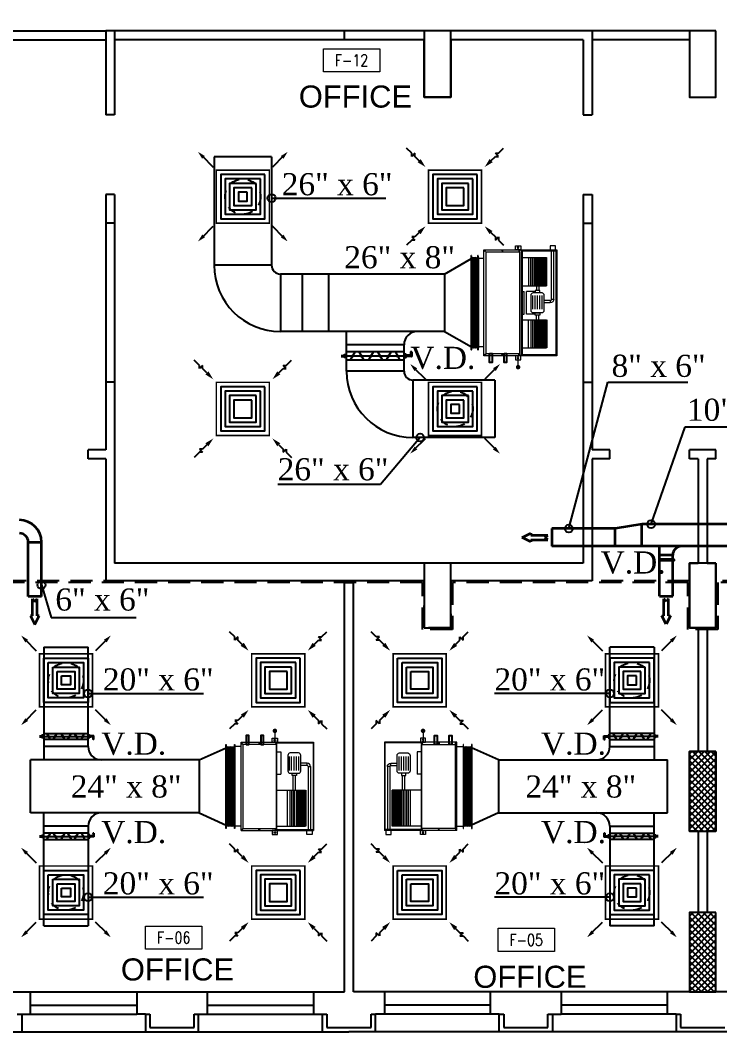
# Model space of a CAD drawing. Extents: x -432 to -365, y -145 to 173.
# Drawn here: x -406.53 to -398.62, y -97.35 to -85.91 of the extents above; entities that cross this region are included whole.
import ezdxf
from ezdxf.enums import TextEntityAlignment as Align

# ---------------------------------------------------------------- set-up
doc = ezdxf.new("R2010")
doc.units = 0
doc.header["$MEASUREMENT"] = 0
for name, pattern in [('DASHDOT', [1, 0.5, -0.25, 0, -0.25]), ('HIDDEN', [0.375, 0.25, -0.125]), ('HIDDEN-Z', [3, 2, -1])]:
    doc.linetypes.add(name, pattern=pattern)
for name, color, linetype in [('01_AC-EQUIP', 206, 'Continuous'), ('03_AC-S.DUCT', 5, 'Continuous'), ('12-AC-FL.CONN.', 2, 'Continuous'), ('A.C.VOLUM DAMPER', 2, 'Continuous'), ('COL', 2, 'Continuous'), ('COLHATCH', 5, 'Continuous'), ('column', 6, 'Continuous'), ('elev', 2, 'Continuous'), ('ELEV1', 7, 'Continuous'), ('FASEL', 253, 'Continuous'), ('M-CH-WP-R', 40, 'HIDDEN-Z'), ('M-CH-WP-S', 142, 'Continuous'), ('M-DIFUSER', 195, 'Continuous'), ('M-DUCT-RA', 30, 'Continuous'), ('M-DUCT-SA', 5, 'Continuous'), ('M-EQBMNT', 21, 'Continuous'), ('METAL-EDGE', 253, 'Continuous'), ('WALL', 4, 'Continuous'), ('WIN', 5, 'Continuous'), ('ZONE TEXT', 73, 'Continuous')]:
    doc.layers.add(name, color=color, linetype=linetype)
for name, color, linetype, lineweight in [('04-AC_F.A.DUCT', 4, 'Continuous', 35), ('A-SYMB-RMNU', 4, 'Continuous', 9), ('AC-TEXT', 15, 'Continuous', 30)]:
    doc.layers.add(name, color=color, linetype=linetype, lineweight=lineweight)
doc.styles.add('AC', font='romans.shx', dxfattribs={"height": 0.2})
doc.styles.add('ARABY', font='sosa.shx')
doc.styles.add('ROMANS-TITLE', font='ROMANS.shx', dxfattribs={"width": 0.8})
doc.dimstyles.new('IHAB', dxfattribs={"dimscale": 0, "dimtxt": 0.15, "dimasz": 0.09, "dimexe": 0.18, "dimexo": 0.0625, "dimgap": 0, "dimtad": 0, "dimtih": 1, "dimtoh": 1, "dimzin": 0, "dimdsep": 46, "dimtxsty": 'ARABY', "dimcen": 0.03, "dimse1": 1, "dimse2": 1, "dimclrd": 36, "dimclrt": 42, "dimadec": 0, "dimazin": 0, "dimtfac": 1, "dimtmove": 1, "dimatfit": 3, "dimldrblk": 'ORIGIN', "dimfxl": 1, "dimtolj": 1, "dimtzin": 0, "dimarcsym": 0})

# ---------------------------------------------------------------- blocks, each defined once
blk = doc.blocks.new('*U251')
at = {"layer": 'M-DIFUSER', "ltscale": 5, "const_width": 18}
blk.add_lwpolyline([(-300, 300), (300, 300), (300, -300), (-300, -300)], close=True, dxfattribs=at)
at = {"layer": 'M-DIFUSER', "color": 21}
for points in [[(250, 250), (-250, 250), (-250, -250), (250, -250)], [(200, 200), (-200, 200), (-200, -200), (200, -200)], [(150, 150), (-150, 150), (-150, -150), (150, -150)], [(100, 100), (-100, 100), (-100, -100), (100, -100)], [(50, 50), (-50, 50), (-50, -50), (50, -50)]]:
    blk.add_lwpolyline(points, close=True, dxfattribs=at)
at = {"layer": 'M-DUCT-SA', "color": 5, "extrusion": (-5.07059e-20, -1.19855e-17, -1)}
blk.add_line((-461, 461), (-335, 335), dxfattribs=at)
at = {"layer": 'M-DUCT-SA', "color": 5, "extrusion": (-1.19855e-17, 5.07059e-20, -1)}
blk.add_line((461, 461), (335, 335), dxfattribs=at)
at = {"layer": 'M-DUCT-SA', "color": 5, "extrusion": (1.19855e-17, -5.07059e-20, -1)}
blk.add_line((-461, -461), (-335, -335), dxfattribs=at)
at = {"layer": 'M-DUCT-SA', "color": 5, "extrusion": (5.07059e-20, 1.19855e-17, -1)}
blk.add_line((461, -461), (335, -335), dxfattribs=at)
at = {"layer": 'M-DUCT-SA', "color": 5, "extrusion": (-5.07059e-20, -1.19855e-17, -1)}
blk.add_solid([(460, 428), (429, 459), (507, 507)], dxfattribs=at)
at = {"layer": 'M-DUCT-SA', "color": 5, "extrusion": (5.07059e-20, -1.19855e-17, -1)}
blk.add_solid([(-460, 428), (-429, 459), (-507, 507)], dxfattribs=at)
at = {"layer": 'M-DUCT-SA', "color": 5, "extrusion": (1.19855e-17, -5.07059e-20, -1)}
blk.add_solid([(428, -460), (459, -429), (507, -507)], dxfattribs=at)
at = {"layer": 'M-DUCT-SA', "color": 5, "extrusion": (-1.19855e-17, -5.07059e-20, -1)}
blk.add_solid([(-428, -460), (-459, -429), (-507, -507)], dxfattribs=at)
blk = doc.blocks.new('*U254')
at = {"layer": 'M-DIFUSER', "ltscale": 5, "const_width": 18}
blk.add_lwpolyline([(-300, 300), (300, 300), (300, -300), (-300, -300)], close=True, dxfattribs=at)
at = {"layer": 'M-DIFUSER', "color": 21}
for points in [[(250, 250), (-250, 250), (-250, -250), (250, -250)], [(200, 200), (-200, 200), (-200, -200), (200, -200)], [(150, 150), (-150, 150), (-150, -150), (150, -150)], [(100, 100), (-100, 100), (-100, -100), (100, -100)]]:
    blk.add_lwpolyline(points, close=True, dxfattribs=at)
at = {"layer": 'M-DUCT-RA', "color": 30}
for p, q in [((-491, 491), (-549, 549)), ((-491, 455), (-491, 491)), ((-455, 491), (-491, 455)), ((-455, 455), (-455, 491)), ((455, 491), (491, 491)), ((491, 455), (455, 491)), ((491, 491), (549, 549)), ((-406, 406), (-455, 455)), ((406, 406), (455, 455)), ((455, 455), (491, 455)), ((-491, -455), (-455, -491)), ((-455, -455), (-491, -455)), ((-406, -406), (-455, -455)), ((406, -406), (455, -455)), ((455, -491), (491, -455)), ((455, -455), (455, -491)), ((491, -455), (491, -491)), ((-491, -491), (-549, -549)), ((-455, -491), (-491, -491)), ((491, -491), (549, -549))]:
    blk.add_line(p, q, dxfattribs=at)
for points in [[(-389, 424), (-424, 389), (-335, 335)], [(424, 389), (389, 424), (335, 335)], [(-424, -389), (-389, -424), (-335, -335)], [(389, -424), (424, -389), (335, -335)]]:
    blk.add_solid(points, dxfattribs=at)
blk = doc.blocks.new('A$C180A56EA')
at = {"layer": 'A.C.VOLUM DAMPER'}
h = blk.add_hatch(dxfattribs=at)
h.set_pattern_fill('ANSI31', color=256, scale=0.001, style=0)
h.set_pattern_definition([(45, (129.5106855, -230.48025158), (-8.838834765e-05, 8.838834765e-05), [])])
h.paths.add_polyline_path([(0.0459, 0.0039), (0.0459, 0.0065), (0.0401, 0.0065), (0.0401, -0.0027), (0.0459, -0.0027), (0.0459, 0), (0.0603, 0), (0.0603, 0.0128), (0.057, 0.0128), (0.057, 0.0039)])
for p, q in [((-0.1242, 0.0032), (-0.1161, 0.0032)), ((-0.1161, 0.0004), (-0.119, 0.0032)), ((-0.1185, 0), (-0.1161, 0.0024)), ((-0.1161, 0.0015), (-0.1179, 0.0032)), ((-0.1174, 0), (-0.1161, 0.0013)), ((-0.1161, 0.0026), (-0.1168, 0.0032)), ((-0.1163, 0), (-0.1161, 0.0001)), ((-0.1161, 0.0001), (-0.1104, 0.0058)), ((-0.1161, 0.0013), (-0.1116, 0.0058)), ((-0.1161, 0.0024), (-0.1127, 0.0058)), ((-0.1161, -0.0026), (-0.1161, 0.0058)), ((-0.1161, 0.0035), (-0.1138, 0.0058)), ((-0.1161, 0.0058), (-0.1099, 0.0058)), ((-0.1161, 0.0057), (-0.116, 0.0058)), ((-0.1161, 0.0046), (-0.1149, 0.0058)), ((-0.1161, -0.001), (-0.1099, 0.0053)), ((-0.1099, -0.0014), (-0.1161, 0.0048)), ((-0.1161, -0.0021), (-0.1099, 0.0042)), ((-0.1099, -0.0026), (-0.1161, 0.0037)), ((-0.1109, -0.0026), (-0.1161, 0.0026)), ((-0.112, -0.0026), (-0.1161, 0.0015)), ((-0.1131, -0.0026), (-0.1161, 0.0004)), ((-0.1099, -0.0003), (-0.116, 0.0058)), ((-0.1156, -0.0026), (-0.1099, 0.0031)), ((-0.1099, 0.0008), (-0.1149, 0.0058)), ((-0.1145, -0.0026), (-0.1099, 0.002)), ((-0.1099, 0.0019), (-0.1138, 0.0058)), ((-0.1134, -0.0026), (-0.1099, 0.0009)), ((-0.1128, 0.0019), (0.0401, 0.0019)), ((-0.1099, 0.003), (-0.1127, 0.0058)), ((-0.1099, 0.0041), (-0.1116, 0.0058)), ((-0.1099, 0.0052), (-0.1105, 0.0058)), ((0.0401, 0.0121), (-0.1099, 0.0121)), ((-0.0882, 0.0113), (-0.0994, -0.0075)), ((-0.0768, 0.0113), (-0.0656, -0.0075)), ((-0.0402, 0.0113), (-0.0514, -0.0075)), ((-0.0284, 0.0113), (-0.0173, -0.0075)), ((0.0056, 0.0113), (-0.0056, -0.0075)), ((0.0174, 0.0113), (0.0286, -0.0075)), ((0.0459, 0.0065), (0.0401, 0.0065)), ((0.0401, 0.0065), (0.0401, -0.0027)), ((0.0459, 0.0039), (0.0459, 0.0065)), ((0.057, 0.0039), (0.0459, 0.0039)), ((0.0603, 0.0128), (0.057, 0.0128)), ((0.057, 0.0128), (0.057, 0.0039)), ((0.0603, 0.0128), (0.0603, 0)), ((-0.1242, 0), (-0.1161, 0)), ((-0.1142, -0.0026), (-0.1161, -0.0007)), ((-0.1153, -0.0026), (-0.1161, -0.0018)), ((-0.1099, -0.0026), (-0.1161, -0.0026)), ((-0.1123, -0.0026), (-0.1099, -0.0003)), ((-0.1111, -0.0026), (-0.1099, -0.0014)), ((-0.11, -0.0026), (-0.1099, -0.0025)), ((-0.1099, -0.0083), (0.0401, -0.0083)), ((0.0401, -0.0027), (0.0459, -0.0027)), ((0.0603, 0), (0.0459, 0)), ((0.0459, -0.0027), (0.0459, 0))]:
    blk.add_line(p, q, dxfattribs=at)
at = {"layer": 'A.C.VOLUM DAMPER', "extrusion": (0, 0, -1)}
for centre, major_axis, start_param, end_param in [((-0.0938, 0.0019), (0.00135, 0.00135), 3.926991, 7.068583), ((-0.0938, 0.0019), (-0.00135, 0.00135), 2.356195, 5.497787), ((-0.0712, 0.0019), (0.00135, 0.00135), 3.926991, 7.068583), ((-0.0712, 0.0019), (-0.00135, 0.00135), 2.356195, 5.497787), ((-0.0458, 0.0019), (0.00135, 0.00135), 3.926991, 7.068583), ((-0.0458, 0.0019), (-0.00135, 0.00135), 2.356195, 5.497787), ((-0.0228, 0.0019), (0.00135, 0.00135), 3.926991, 7.068583), ((-0.0228, 0.0019), (-0.00135, 0.00135), 2.356194, 5.497787), ((0, 0.0019), (0.00135, 0.00135), 3.926991, 7.068583), ((0, 0.0019), (0.00135, 0.00135), 0.785398, 3.926991), ((0.023, 0.0019), (0.00135, 0.00135), 3.926991, 7.068583), ((0.023, 0.0019), (-0.00135, 0.00135), 2.356195, 5.497787)]:
    blk.add_ellipse(centre, major_axis=major_axis, ratio=1, start_param=start_param, end_param=end_param, dxfattribs=at)
blk = doc.blocks.new('A$C224F6469')
at = {"layer": '01_AC-EQUIP', "color": 1, "lineweight": 20}
for p, q in [((0, 0), (1, 0)), ((0, -0.82), (0, 0)), ((1, -0.82), (1, 0)), ((0.007, -0.004), (0.988, -0.004)), ((0.007, -0.42), (0.007, -0.004)), ((0.236, -0.074), (0.236, -0.145)), ((0.263, -0.074), (0.236, -0.074)), ((0.263, -0.074), (0.263, -0.145)), ((0.276, -0.035), (1, -0.035)), ((0.276, -0.061), (0.276, -0.035)), ((0.276, -0.061), (1, -0.061)), ((0.541, -0.42), (0.541, -0.09)), ((0.541, -0.09), (0.949, -0.09)), ((0.541, -0.092), (0.949, -0.092)), ((0.541, -0.094), (0.949, -0.094)), ((0.541, -0.096), (0.949, -0.096)), ((0.541, -0.099), (0.949, -0.099)), ((0.541, -0.103), (0.949, -0.103)), ((0.541, -0.106), (0.949, -0.106)), ((0.541, -0.11), (0.949, -0.11)), ((0.949, -0.42), (0.949, -0.09)), ((0.988, -0.42), (0.988, -0.004)), ((0.32, -0.168), (0.163, -0.168)), ((0.32, -0.194), (0.163, -0.194)), ((0.32, -0.221), (0.163, -0.221)), ((0.541, -0.204), (0.376, -0.204)), ((0.541, -0.115), (0.949, -0.115)), ((0.541, -0.122), (0.949, -0.122)), ((0.541, -0.129), (0.949, -0.129)), ((0.541, -0.138), (0.949, -0.138)), ((0.541, -0.148), (0.949, -0.148)), ((0.541, -0.158), (0.949, -0.158)), ((0.541, -0.168), (0.949, -0.168)), ((0.541, -0.175), (0.949, -0.175)), ((0.541, -0.184), (0.949, -0.184)), ((0.541, -0.194), (0.949, -0.194)), ((0.541, -0.214), (0.949, -0.214)), ((0.32, -0.248), (0.163, -0.248)), ((0.32, -0.274), (0.163, -0.274)), ((0.541, -0.231), (0.376, -0.231)), ((0.541, -0.23), (0.949, -0.23)), ((0.541, -0.25), (0.949, -0.25)), ((0.541, -0.27), (0.949, -0.27)), ((0.949, -0.295), (0.541, -0.295)), ((0, -0.42), (1, -0.42)), ((0.022, -0.425), (0.001, -0.425)), ((0.011, -0.418), (0.011, -0.432)), ((0.109, -0.37), (0.363, -0.37)), ((0.109, -0.42), (0.109, -0.37)), ((0.363, -0.42), (0.363, -0.37)), ((0.978, -0.425), (0.999, -0.425)), ((0.989, -0.418), (0.989, -0.432)), ((0.022, -0.615), (0.001, -0.615)), ((0.011, -0.608), (0.011, -0.622)), ((0.978, -0.615), (0.999, -0.615)), ((0.989, -0.608), (0.989, -0.622)), ((1, -0.82), (0, -0.82)), ((0.022, -0.81), (0.001, -0.81)), ((0.011, -0.803), (0.011, -0.817)), ((0.05, -0.82), (0.05, -0.89)), ((0.95, -0.82), (0.95, -0.89)), ((0.978, -0.81), (0.999, -0.81)), ((0.989, -0.803), (0.989, -0.817))]:
    blk.add_line(p, q, dxfattribs=at)
at = {"layer": '01_AC-EQUIP', "color": 1, "linetype": 'DASHDOT', "lineweight": 20}
blk.add_line((0.541, -0.168), (0.949, -0.168), dxfattribs=at)
at = {"layer": '01_AC-EQUIP', "color": 4, "lineweight": 20}
blk.add_line((-0.128, -0.438), (-0.023, -0.438), dxfattribs=at)
at = {"layer": '01_AC-EQUIP', "color": 2, "lineweight": 20}
for p, q in [((0.047, -0.9), (0.063, -0.895)), ((0.047, -0.9), (0.063, -0.905)), ((0.047, -0.91), (0.063, -0.905)), ((0.047, -0.91), (0.063, -0.915)), ((0.063, -0.905), (0.937, -0.905)), ((0.953, -0.9), (0.937, -0.895)), ((0.953, -0.9), (0.937, -0.905)), ((0.953, -0.91), (0.937, -0.905)), ((0.953, -0.91), (0.937, -0.915)), ((0.047, -0.92), (0.063, -0.915)), ((0.047, -0.92), (0.063, -0.925)), ((0.047, -0.931), (0.063, -0.925)), ((0.047, -0.931), (0.063, -0.936)), ((0.047, -0.941), (0.063, -0.936)), ((0.047, -0.941), (0.063, -0.946)), ((0.047, -0.951), (0.063, -0.946)), ((0.047, -0.951), (0.063, -0.956)), ((0.047, -0.961), (0.063, -0.956)), ((0.047, -0.961), (0.063, -0.966)), ((0.047, -0.971), (0.063, -0.966)), ((0.047, -0.971), (0.063, -0.976)), ((0.047, -0.981), (0.063, -0.976)), ((0.047, -0.981), (0.063, -0.987)), ((0.063, -0.915), (0.937, -0.915)), ((0.063, -0.925), (0.937, -0.925)), ((0.063, -0.936), (0.937, -0.936)), ((0.063, -0.946), (0.937, -0.946)), ((0.063, -0.956), (0.937, -0.956)), ((0.063, -0.966), (0.937, -0.966)), ((0.063, -0.976), (0.937, -0.976)), ((0.953, -0.92), (0.937, -0.915)), ((0.953, -0.92), (0.937, -0.925)), ((0.953, -0.931), (0.937, -0.925)), ((0.953, -0.931), (0.937, -0.936)), ((0.953, -0.941), (0.937, -0.936)), ((0.953, -0.941), (0.937, -0.946)), ((0.953, -0.951), (0.937, -0.946)), ((0.953, -0.951), (0.937, -0.956)), ((0.953, -0.961), (0.937, -0.956)), ((0.953, -0.961), (0.937, -0.966)), ((0.953, -0.971), (0.937, -0.966)), ((0.953, -0.971), (0.937, -0.976)), ((0.953, -0.981), (0.937, -0.976)), ((0.953, -0.981), (0.937, -0.987))]:
    blk.add_line(p, q, dxfattribs=at)
at = {"layer": '01_AC-EQUIP', "color": 1, "lineweight": 20}
for points in [[(1.044, -0.076), (1, -0.076), (1, -0.016), (1.044, -0.016)], [(0.351, -0.193), (0.376, -0.193), (0.376, -0.243), (0.351, -0.243)], [(-0.044, -0.407), (0, -0.407), (0, -0.467), (-0.044, -0.467)], [(0.025, -0.8), (0.975, -0.8), (0.975, -0.42), (0.025, -0.42)], [(1.044, -0.407), (1, -0.407), (1, -0.467), (1.044, -0.467)]]:
    blk.add_lwpolyline(points, close=True, dxfattribs=at)
blk.add_lwpolyline([(0.324, -0.145), (0.149, -0.145, 0.414214), (0.122, -0.171), (0.122, -0.264, 0.414214), (0.149, -0.291), (0.324, -0.291, 0.414214), (0.351, -0.264), (0.351, -0.171, 0.414214)], format="xyb", close=True, dxfattribs=at)
at = {"layer": '01_AC-EQUIP', "color": 4, "lineweight": 20, "const_width": 0.0252}
blk.add_lwpolyline([(-0.126, -0.45, 1), (-0.131, -0.425, 1)], format="xyb", close=True, dxfattribs=at)
at = {"layer": '01_AC-EQUIP', "color": 2, "lineweight": 20}
for points in [[(0.975, -0.89), (0.975, -0.895), (0.025, -0.895), (0.025, -0.89)], [(0.975, -0.987), (0.975, -0.992), (0.025, -0.992), (0.025, -0.987)]]:
    blk.add_lwpolyline(points, close=True, dxfattribs=at)
at = {"layer": '01_AC-EQUIP', "color": 1, "lineweight": 20}
for centre in [(-0.023, -0.438), (1.023, -0.438)]:
    blk.add_circle(centre, 0.00932, dxfattribs=at)
for radius in [0.0399, 0.0133]:
    blk.add_arc((0.276, -0.074), radius, 90.0006, 180.0006, dxfattribs=at)
at = {"layer": '01_AC-EQUIP', "color": 1, "lineweight": 20, "extrusion": (0, 0, -1)}
for centre, major_axis, start_param, end_param in [((0.011, -0.425), (-0.00827, 0), -1.570796, 4.712389), ((0.011, -0.425), (-0.0047, 0), 3.141593, 9.424778), ((0.011, -0.615), (-0.00827, 0), -1.570796, 4.712389), ((0.011, -0.615), (-0.0047, 0), 3.141593, 9.424778), ((0.011, -0.81), (-0.00827, 0), -1.570796, 4.712389), ((0.011, -0.81), (-0.0047, 0), 3.141593, 9.424778)]:
    blk.add_ellipse(centre, major_axis=major_axis, ratio=0.646018, start_param=start_param, end_param=end_param, dxfattribs=at)
at = {"layer": '01_AC-EQUIP', "color": 1, "lineweight": 20}
for centre, major_axis, start_param, end_param in [((0.989, -0.425), (0.00827, 0), -1.570796, 4.712389), ((0.989, -0.425), (0.0047, 0), 3.141593, 9.424778), ((0.989, -0.615), (0.00827, 0), -1.570796, 4.712389), ((0.989, -0.615), (0.0047, 0), 3.141593, 9.424778), ((0.989, -0.81), (0.00827, 0), -1.570796, 4.712389), ((0.989, -0.81), (0.0047, 0), 3.141593, 9.424778)]:
    blk.add_ellipse(centre, major_axis=major_axis, ratio=0.646018, start_param=start_param, end_param=end_param, dxfattribs=at)
at = {"layer": 'M-CH-WP-R', "color": 6, "linetype": 'ByBlock', "ltscale": 1.5}
blk.add_lwpolyline([(0.025, -0.762), (0.025, -0.732), (-0.075, -0.732), (-0.075, -0.762)], close=True, dxfattribs=at)
at = {"layer": 'M-CH-WP-S', "color": 5, "linetype": 'ByBlock', "ltscale": 1.5}
blk.add_lwpolyline([(0.025, -0.597), (0.025, -0.567), (-0.075, -0.567), (-0.075, -0.597)], close=True, dxfattribs=at)
at = {"layer": 'M-EQBMNT', "color": 21, "linetype": 'ByBlock', "ltscale": 1.5}
blk.add_line((0.541, -0.09), (0.949, -0.09), dxfattribs=at)
blk = doc.blocks.new('A$C4397250F')
at = {"layer": '04-AC_F.A.DUCT'}
for p, q in [((0, 0), (-0.0241, -0.0482)), ((-0.0241, -0.0482), (-0.0132, -0.0482)), ((-0.0132, -0.0482), (-0.0132, -0.1443)), ((0.0241, -0.0482), (0, 0)), ((0.0132, -0.0482), (0.0241, -0.0482)), ((0.0132, -0.0482), (0.0132, -0.1443)), ((0, -0.1288), (-0.0132, -0.1443)), ((0.0132, -0.1443), (0, -0.1288))]:
    blk.add_line(p, q, dxfattribs=at)
blk = doc.blocks.new('A$C069E27EC')
at = {"layer": '01_AC-EQUIP', "color": 2, "linetype": 'Continuous'}
for p, q in [((0, 0), (0, -130)), ((1, 0.3), (0.5, -1.3)), ((1, 0.3), (1.5, -1.3)), ((2, 0.3), (1.5, -1.3)), ((2, 0.3), (2.5, -1.3)), ((3, 0.3), (2.5, -1.3)), ((3, 0.3), (3.6, -1.3)), ((4.1, 0.3), (3.6, -1.3)), ((4.1, 0.3), (4.6, -1.3)), ((5.1, 0.3), (4.6, -1.3)), ((5.1, 0.3), (5.6, -1.3)), ((6.1, 0.3), (5.6, -1.3)), ((6.1, 0.3), (6.6, -1.3)), ((7.1, 0.3), (6.6, -1.3)), ((7.1, 0.3), (7.6, -1.3)), ((8.1, 0.3), (7.6, -1.3)), ((8.1, 0.3), (8.6, -1.3)), ((9.2, 0.3), (8.6, -1.3)), ((9.2, 0.3), (9.7, -1.3)), ((1.5, -128.7), (1.5, -1.3)), ((2.5, -128.7), (2.5, -1.3)), ((3.6, -128.7), (3.6, -1.3)), ((4.6, -128.7), (4.6, -1.3)), ((5.6, -128.7), (5.6, -1.3)), ((6.6, -128.7), (6.6, -1.3)), ((7.6, -128.7), (7.6, -1.3)), ((8.6, -128.7), (8.6, -1.3)), ((1, -130.3), (0.5, -128.7)), ((1, -130.3), (1.5, -128.7)), ((2, -130.3), (1.5, -128.7)), ((2, -130.3), (2.5, -128.7)), ((3, -130.3), (2.5, -128.7)), ((3, -130.3), (3.6, -128.7)), ((4.1, -130.3), (3.6, -128.7)), ((4.1, -130.3), (4.6, -128.7)), ((5.1, -130.3), (4.6, -128.7)), ((5.1, -130.3), (5.6, -128.7)), ((6.1, -130.3), (5.6, -128.7)), ((6.1, -130.3), (6.6, -128.7)), ((7.1, -130.3), (6.6, -128.7)), ((7.1, -130.3), (7.6, -128.7)), ((8.1, -130.3), (7.6, -128.7)), ((8.1, -130.3), (8.6, -128.7)), ((9.2, -130.3), (8.6, -128.7)), ((9.2, -130.3), (9.7, -128.7))]:
    blk.add_line(p, q, dxfattribs=at)
for points in [[(0, 2.5), (0.5, 2.5), (0.5, -132.5), (0, -132.5)], [(9.7, 2.5), (10.2, 2.5), (10.2, -132.5), (9.7, -132.5)]]:
    blk.add_lwpolyline(points, close=True, dxfattribs=at)
blk = doc.blocks.new('A$C7CD32F90')
at = {"layer": '01_AC-EQUIP', "color": 1, "lineweight": 20}
for p, q in [((0.599, -0.074), (0.599, -0.145)), ((0.626, -0.074), (0.599, -0.074)), ((0.626, -0.074), (0.626, -0.145)), ((0.639, -0.035), (1.2, -0.035)), ((0.639, -0.061), (0.639, -0.035)), ((0.639, -0.061), (1.2, -0.061)), ((0.089, -0.4), (0.089, -0.116)), ((0.408, -0.116), (0.089, -0.116)), ((0.408, -0.117), (0.089, -0.117)), ((0.408, -0.119), (0.089, -0.119)), ((0.408, -0.122), (0.089, -0.122)), ((0.408, -0.125), (0.089, -0.125)), ((0.408, -0.128), (0.089, -0.128)), ((0.408, -0.132), (0.089, -0.132)), ((0.408, -0.136), (0.089, -0.136)), ((0.408, -0.141), (0.089, -0.141)), ((0.408, -0.148), (0.089, -0.148)), ((0.408, -0.155), (0.089, -0.155)), ((0.408, -0.164), (0.089, -0.164)), ((0.408, -0.173), (0.089, -0.173)), ((0.408, -0.183), (0.089, -0.183)), ((0.408, -0.193), (0.089, -0.193)), ((0.408, -0.201), (0.089, -0.201)), ((0.408, -0.209), (0.089, -0.209)), ((0.408, -0.219), (0.089, -0.219)), ((0.408, -0.4), (0.408, -0.116)), ((0.408, -0.204), (0.46, -0.204)), ((0.683, -0.168), (0.526, -0.168)), ((0.683, -0.194), (0.526, -0.194)), ((0.683, -0.221), (0.526, -0.221)), ((0.791, -0.204), (0.739, -0.204)), ((0.791, -0.4), (0.791, -0.116)), ((0.791, -0.116), (1.11, -0.116)), ((0.791, -0.117), (1.11, -0.117)), ((0.791, -0.119), (1.11, -0.119)), ((0.791, -0.122), (1.11, -0.122)), ((0.791, -0.125), (1.11, -0.125)), ((0.791, -0.128), (1.11, -0.128)), ((0.791, -0.132), (1.11, -0.132)), ((0.791, -0.136), (1.11, -0.136)), ((0.791, -0.141), (1.11, -0.141)), ((0.791, -0.148), (1.11, -0.148)), ((0.791, -0.155), (1.11, -0.155)), ((0.791, -0.164), (1.11, -0.164)), ((0.791, -0.173), (1.11, -0.173)), ((0.791, -0.183), (1.11, -0.183)), ((0.791, -0.193), (1.11, -0.193)), ((0.791, -0.201), (1.11, -0.201)), ((0.791, -0.209), (1.11, -0.209)), ((0.791, -0.219), (1.11, -0.219)), ((1.11, -0.4), (1.11, -0.116)), ((0.408, -0.229), (0.089, -0.229)), ((0.408, -0.239), (0.089, -0.239)), ((0.408, -0.255), (0.089, -0.255)), ((0.408, -0.275), (0.089, -0.275)), ((0.408, -0.295), (0.089, -0.295)), ((0.089, -0.321), (0.408, -0.321)), ((0.408, -0.231), (0.46, -0.231)), ((0.472, -0.243), (0.472, -0.343)), ((0.472, -0.343), (0.726, -0.343)), ((0.683, -0.248), (0.526, -0.248)), ((0.683, -0.274), (0.526, -0.274)), ((0.726, -0.243), (0.726, -0.343)), ((0.791, -0.231), (0.739, -0.231)), ((0.791, -0.229), (1.11, -0.229)), ((0.791, -0.239), (1.11, -0.239)), ((0.791, -0.255), (1.11, -0.255)), ((0.791, -0.275), (1.11, -0.275)), ((0.791, -0.295), (1.11, -0.295)), ((1.11, -0.321), (0.791, -0.321)), ((0.022, -0.425), (0.001, -0.425)), ((0.011, -0.418), (0.011, -0.432)), ((0.472, -0.37), (0.726, -0.37)), ((0.472, -0.4), (0.472, -0.37)), ((0.726, -0.4), (0.726, -0.37)), ((1.178, -0.425), (1.199, -0.425)), ((1.189, -0.418), (1.189, -0.432)), ((0.022, -0.615), (0.001, -0.615)), ((0.011, -0.608), (0.011, -0.622)), ((1.178, -0.615), (1.199, -0.615)), ((1.189, -0.608), (1.189, -0.622)), ((0.022, -0.81), (0.001, -0.81)), ((0.011, -0.803), (0.011, -0.817)), ((0.1, -0.824), (0.1, -0.89)), ((1.1, -0.824), (1.1, -0.89)), ((1.178, -0.81), (1.199, -0.81)), ((1.189, -0.803), (1.189, -0.817))]:
    blk.add_line(p, q, dxfattribs=at)
at = {"layer": '01_AC-EQUIP', "color": 1, "linetype": 'DASHDOT', "lineweight": 20}
for p, q in [((0.408, -0.193), (0.089, -0.193)), ((0.791, -0.193), (1.11, -0.193))]:
    blk.add_line(p, q, dxfattribs=at)
at = {"layer": '01_AC-EQUIP', "color": 4, "lineweight": 20}
blk.add_line((-0.128, -0.438), (-0.023, -0.438), dxfattribs=at)
at = {"layer": '01_AC-EQUIP', "color": 1, "lineweight": 20}
for points in [[(0, -0.4), (1.2, -0.4), (1.2, 0), (0, 0)], [(0.012, -0.388), (1.188, -0.388), (1.188, -0.012), (0.012, -0.012)], [(1.244, -0.076), (1.2, -0.076), (1.2, -0.016), (1.244, -0.016)], [(0.485, -0.193), (0.46, -0.193), (0.46, -0.243), (0.485, -0.243)], [(0.714, -0.193), (0.739, -0.193), (0.739, -0.243), (0.714, -0.243)], [(-0.044, -0.407), (0, -0.407), (0, -0.467), (-0.044, -0.467)], [(1.2, -0.4), (0, -0.4), (0, -0.824), (1.2, -0.824)], [(1.175, -0.42), (0.024, -0.42), (0.024, -0.8), (1.175, -0.8)], [(1.244, -0.407), (1.2, -0.407), (1.2, -0.467), (1.244, -0.467)]]:
    blk.add_lwpolyline(points, close=True, dxfattribs=at)
blk.add_lwpolyline([(0.687, -0.145), (0.511, -0.145, 0.414214), (0.485, -0.171), (0.485, -0.264, 0.414214), (0.511, -0.291), (0.687, -0.291, 0.414214), (0.714, -0.264), (0.714, -0.171, 0.414214)], format="xyb", close=True, dxfattribs=at)
at = {"layer": '01_AC-EQUIP', "color": 4, "lineweight": 20, "const_width": 0.0252}
blk.add_lwpolyline([(-0.126, -0.45, 1), (-0.131, -0.425, 1)], format="xyb", close=True, dxfattribs=at)
at = {"layer": '01_AC-EQUIP', "color": 1, "lineweight": 20}
for centre in [(-0.023, -0.438), (1.223, -0.438)]:
    blk.add_circle(centre, 0.00932, dxfattribs=at)
for radius in [0.0399, 0.0133]:
    blk.add_arc((0.639, -0.074), radius, 90.0006, 180.0006, dxfattribs=at)
at = {"layer": '01_AC-EQUIP', "color": 1, "lineweight": 20, "extrusion": (0, 0, -1)}
for centre, major_axis, start_param, end_param in [((0.011, -0.425), (-0.00827, 0), -1.570796, 4.712389), ((0.011, -0.425), (-0.0047, 0), 3.141593, 9.424778), ((0.011, -0.615), (-0.00827, 0), -1.570796, 4.712389), ((0.011, -0.615), (-0.0047, 0), 3.141593, 9.424778), ((0.011, -0.81), (-0.00827, 0), -1.570796, 4.712389), ((0.011, -0.81), (-0.0047, 0), 3.141593, 9.424778)]:
    blk.add_ellipse(centre, major_axis=major_axis, ratio=0.646018, start_param=start_param, end_param=end_param, dxfattribs=at)
at = {"layer": '01_AC-EQUIP', "color": 1, "lineweight": 20}
for centre, major_axis, start_param, end_param in [((1.189, -0.425), (0.00827, 0), -1.570796, 4.712389), ((1.189, -0.425), (0.0047, 0), 3.141593, 9.424778), ((1.189, -0.615), (0.00827, 0), -1.570796, 4.712389), ((1.189, -0.615), (0.0047, 0), 3.141593, 9.424778), ((1.189, -0.81), (0.00827, 0), -1.570796, 4.712389), ((1.189, -0.81), (0.0047, 0), 3.141593, 9.424778)]:
    blk.add_ellipse(centre, major_axis=major_axis, ratio=0.646018, start_param=start_param, end_param=end_param, dxfattribs=at)
at = {"layer": 'M-CH-WP-R', "color": 6, "linetype": 'ByBlock', "ltscale": 1.5}
blk.add_lwpolyline([(0.025, -0.762), (0.025, -0.732), (-0.075, -0.732), (-0.075, -0.762)], close=True, dxfattribs=at)
at = {"layer": 'M-CH-WP-S', "color": 5, "linetype": 'ByBlock', "ltscale": 1.5}
blk.add_lwpolyline([(0.025, -0.597), (0.025, -0.567), (-0.075, -0.567), (-0.075, -0.597)], close=True, dxfattribs=at)
at = {"layer": 'M-EQBMNT', "color": 21, "linetype": 'ByBlock', "ltscale": 1.5}
for p, q in [((0.408, -0.116), (0.089, -0.116)), ((0.791, -0.116), (1.11, -0.116))]:
    blk.add_line(p, q, dxfattribs=at)
at = {"layer": '01_AC-EQUIP', "color": 1, "lineweight": 20, "xscale": 0.00784765227677817, "yscale": 0.00784765227677817, "zscale": 0.00784765227677817, "rotation": 270}
blk.add_blockref('A$C069E27EC', (1.11, -0.89), dxfattribs=at)
blk = doc.blocks.new('A-ROOM')
at = {"layer": 'A-SYMB-RMNU'}
blk.add_lwpolyline([(-425, 175), (425, 175), (425, -175), (-425, -175)], close=True, dxfattribs=at)
at = {"layer": 'A-SYMB-RMNU', "style": 'ROMANS-TITLE', "width": 0.8}
blk.add_attdef('ROOM-NO', text='', height=175, dxfattribs=at).set_placement((0, 0), align=Align.MIDDLE)

msp = doc.modelspace()

# ---------------------------------------------------------------- hatches: boundary and pattern name
at = {"layer": 'COLHATCH', "linetype": 'Continuous'}
h = msp.add_hatch(dxfattribs=at)
h.set_pattern_fill('_USER', color=252, scale=0.05, angle=45, style=0, double=1, pattern_type=0)
h.set_pattern_definition([(45, (-202.924395, -252.77691), (-0.035355339, 0.035355339), []), (135, (-202.924395, -252.77691), (-0.035355339, -0.035355339), [])])
h.paths.add_polyline_path([(-382.484, -75.197), (-382.784, -75.197), (-382.784, -76.097), (-382.484, -76.097)])
h.paths.add_polyline_path([(-380.484, -75.197), (-381.284, -75.197), (-381.284, -75.497), (-380.484, -75.497)])
h.paths.add_polyline_path([(-378.534, -77.197), (-378.834, -77.197), (-378.834, -77.797), (-378.534, -77.797)])
h.paths.add_polyline_path([(-378.134, -80.777), (-378.934, -80.777), (-378.934, -81.077), (-378.134, -81.077)])
h.paths.add_polyline_path([(-380.684, -80.777), (-381.484, -80.777), (-381.484, -81.077), (-380.684, -81.077)])
h.paths.add_polyline_path([(-380.584, -85.827), (-381.484, -85.827), (-381.484, -86.127), (-380.584, -86.127)])
h.paths.add_polyline_path([(-378.134, -85.777), (-378.934, -85.777), (-378.934, -86.077), (-378.134, -86.077)])
h.paths.add_polyline_path([(-380.392, -92.047), (-381.492, -92.047), (-381.492, -92.347), (-380.639, -92.347, -0.011587), (-380.655, -93.033), (-380.405, -93.043, 0.01656)])
h.paths.add_polyline_path([(-380.586, -94.777), (-380.84, -94.777, -0.040808), (-381.428, -97.116), (-381.192, -97.197, 0.04151)])
h.paths.add_polyline_path([(-382.484, -94.177), (-382.784, -94.177), (-382.784, -95.077), (-382.484, -95.077)])
h.paths.add_polyline_path([(-386.614, -94.177), (-387.014, -94.177), (-387.014, -95.077), (-386.614, -95.077)])
h.paths.add_polyline_path([(-390.414, -94.177), (-390.864, -94.177), (-390.864, -95.077), (-390.414, -95.077)])
h.paths.add_polyline_path([(-390.664, -95.997), (-390.964, -95.997), (-390.964, -96.897), (-390.664, -96.897)])
h.paths.add_polyline_path([(-398.664, -94.177), (-398.964, -94.177), (-398.964, -95.077), (-398.664, -95.077)])
h.paths.add_polyline_path([(-398.664, -95.997), (-398.964, -95.997), (-398.964, -96.897), (-398.664, -96.897)])
h.paths.add_polyline_path([(-406.664, -94.177), (-406.964, -94.177), (-406.964, -95.077), (-406.664, -95.077)])
h.paths.add_polyline_path([(-406.664, -95.997), (-406.964, -95.997), (-406.964, -96.897), (-406.664, -96.897)])
h.paths.add_polyline_path([(-414.764, -94.177), (-415.214, -94.177), (-415.214, -95.077), (-414.764, -95.077)])
h.paths.add_polyline_path([(-414.664, -95.997), (-414.964, -95.997), (-414.964, -96.897), (-414.664, -96.897)])
h.paths.add_polyline_path([(-418.614, -94.177), (-419.014, -94.177), (-419.014, -95.077), (-418.614, -95.077)])
h.paths.add_polyline_path([(-422.844, -94.177), (-423.144, -94.177), (-423.144, -95.077), (-422.844, -95.077)])
h.paths.add_polyline_path([(-424.137, -92.047), (-425.237, -92.047, 0.01656), (-425.224, -93.043), (-424.974, -93.033, -0.011587), (-424.99, -92.347), (-424.137, -92.347)])
h.paths.add_polyline_path([(-424.789, -94.777), (-425.042, -94.777, 0.04151), (-424.437, -97.197), (-424.2, -97.116, -0.040808)])
h.paths.add_polyline_path([(-424.144, -85.827), (-425.044, -85.827), (-425.044, -86.127), (-424.144, -86.127)])
h.paths.add_polyline_path([(-426.694, -85.777), (-427.494, -85.777), (-427.494, -86.077), (-426.694, -86.077)])
h.paths.add_polyline_path([(-426.694, -80.777), (-427.494, -80.777), (-427.494, -81.077), (-426.694, -81.077)])
h.paths.add_polyline_path([(-424.144, -80.777), (-424.944, -80.777), (-424.944, -81.077), (-424.144, -81.077)])
h.paths.add_polyline_path([(-426.794, -77.197), (-427.094, -77.197), (-427.094, -77.797), (-426.794, -77.797)])
h.paths.add_polyline_path([(-424.344, -75.197), (-425.144, -75.197), (-425.144, -75.497), (-424.344, -75.497)])
h.paths.add_polyline_path([(-422.844, -75.197), (-423.144, -75.197), (-423.144, -76.097), (-422.844, -76.097)])
h.paths.add_polyline_path([(-418.564, -75.197), (-418.964, -75.197), (-418.964, -76.097), (-418.564, -76.097)])
h.paths.add_polyline_path([(-414.764, -75.197), (-415.214, -75.197), (-415.214, -76.097), (-414.764, -76.097)])
h.paths.add_polyline_path([(-405.414, -72.997), (-405.714, -72.997), (-405.714, -73.597), (-405.414, -73.597)])
h.paths.add_polyline_path([(-405.414, -75.497), (-400.314, -75.497), (-400.314, -76.947), (-400.014, -76.947), (-400.014, -75.197), (-405.714, -75.197), (-405.714, -76.947), (-405.414, -76.947)])
h.paths.add_polyline_path([(-398.664, -72.997), (-398.964, -72.997), (-398.964, -73.597), (-398.664, -73.597)])
h.paths.add_polyline_path([(-398.664, -76.347), (-398.964, -76.347), (-398.964, -76.947), (-398.664, -76.947)])
h.paths.add_polyline_path([(-390.414, -75.197), (-390.864, -75.197), (-390.864, -76.097), (-390.414, -76.097)])

# ---------------------------------------------------------------- linework, layer by layer
at = {"layer": '03_AC-S.DUCT', "linetype": 'Continuous'}
for p, q in [((-404.339, -87.452), (-404.339, -88.677)), ((-403.689, -87.452), (-404.339, -87.452)), ((-403.689, -87.452), (-403.689, -88.677)), ((-401.734, -88.777), (-401.43, -88.602)), ((-403.689, -88.677), (-404.339, -88.677)), ((-401.734, -88.777), (-403.589, -88.777)), ((-403.589, -88.777), (-403.589, -89.427)), ((-403.341, -89.427), (-403.341, -88.777)), ((-403.041, -89.427), (-403.041, -88.777)), ((-401.734, -88.777), (-401.734, -89.427)), ((-401.734, -89.427), (-403.589, -89.427)), ((-402.841, -89.877), (-402.841, -89.427)), ((-401.734, -89.427), (-401.43, -89.602)), ((-402.191, -89.577), (-402.841, -89.577)), ((-402.191, -89.877), (-402.191, -89.577)), ((-402.191, -89.877), (-402.841, -89.877)), ((-401.164, -89.977), (-402.091, -89.977)), ((-402.091, -89.977), (-402.091, -90.627)), ((-401.164, -89.977), (-401.164, -90.627)), ((-401.164, -90.627), (-402.091, -90.627)), ((-406.264, -92.997), (-405.764, -92.997)), ((-406.264, -92.997), (-406.264, -94.272)), ((-405.764, -94.122), (-405.764, -92.997)), ((-399.864, -94.122), (-399.864, -92.997)), ((-399.364, -92.997), (-399.864, -92.997)), ((-399.364, -92.997), (-399.364, -94.272)), ((-405.764, -94.122), (-406.264, -94.122)), ((-404.506, -94.272), (-404.201, -94.135)), ((-401.123, -94.272), (-401.428, -94.135)), ((-399.864, -94.122), (-399.364, -94.122)), ((-406.414, -94.872), (-406.414, -94.272)), ((-404.506, -94.272), (-406.414, -94.272)), ((-404.506, -94.272), (-404.506, -94.872)), ((-401.123, -94.272), (-399.214, -94.272)), ((-401.123, -94.272), (-401.123, -94.872)), ((-399.214, -94.872), (-399.214, -94.272)), ((-404.506, -94.872), (-406.414, -94.872)), ((-406.264, -96.147), (-406.264, -94.872)), ((-404.506, -94.872), (-404.201, -95.009)), ((-401.123, -94.872), (-401.428, -95.009)), ((-401.123, -94.872), (-399.214, -94.872)), ((-399.364, -96.147), (-399.364, -94.872)), ((-405.764, -95.022), (-406.264, -95.022)), ((-405.764, -95.022), (-405.764, -96.147)), ((-399.864, -95.022), (-399.864, -96.147)), ((-399.864, -95.022), (-399.364, -95.022)), ((-406.264, -96.147), (-405.764, -96.147)), ((-399.364, -96.147), (-399.864, -96.147))]:
    msp.add_line(p, q, dxfattribs=at)
for centre, radius, start, end in [((-403.589, -88.677), 0.75, 180, 270), ((-403.589, -88.677), 0.1, 180, 270), ((-402.041, -89.577), 0.15, 90, 180), ((-402.091, -89.877), 0.75, 180, 270), ((-402.091, -89.877), 0.1, 180, 270), ((-405.614, -94.122), 0.15, 180, 270), ((-400.014, -94.122), 0.15, 270, 0), ((-405.614, -95.022), 0.15, 90, 180), ((-400.014, -95.022), 0.15, 360, 90)]:
    msp.add_arc(centre, radius, start, end, dxfattribs=at)
at = {"layer": '04-AC_F.A.DUCT', "linetype": 'Continuous'}
for p, q in [((-399.503, -91.606), (-399.803, -91.656)), ((-393.195, -91.606), (-399.503, -91.606)), ((-399.503, -91.856), (-399.503, -91.606)), ((-399.803, -91.656), (-400.521, -91.656)), ((-400.521, -91.656), (-400.521, -91.856)), ((-399.803, -91.856), (-399.803, -91.656)), ((-406.441, -92.425), (-406.441, -91.809)), ((-406.441, -91.809), (-406.291, -91.809)), ((-406.291, -92.425), (-406.291, -91.809)), ((-382.609, -91.856), (-400.521, -91.856)), ((-399.303, -92.422), (-399.303, -91.856)), ((-399.153, -91.956), (-399.303, -91.956)), ((-399.153, -92.422), (-399.153, -91.956)), ((-406.291, -92.425), (-406.441, -92.425)), ((-399.303, -92.422), (-399.153, -92.422))]:
    msp.add_line(p, q, dxfattribs=at)
for centre, radius, start, end in [((-406.541, -91.809), 0.25, 0, 90), ((-406.541, -91.809), 0.1, 0, 90), ((-399.053, -91.956), 0.1, 90, 180)]:
    msp.add_arc(centre, radius, start, end, dxfattribs=at)
at = {"layer": '12-AC-FL.CONN.', "linetype": 'HIDDEN', "ltscale": 0.25}
for centre in [(-404.014, -87.902), (-401.614, -90.302), (-406.014, -93.372), (-399.614, -93.372), (-406.014, -95.772), (-399.614, -95.772)]:
    msp.add_circle(centre, 0.2, dxfattribs=at)
at = {"layer": 'COL', "linetype": 'Continuous'}
for points in [[(-401.664, -86.027), (-401.964, -86.027), (-401.964, -86.777), (-401.664, -86.777)], [(-398.664, -86.027), (-398.964, -86.027), (-398.964, -86.777), (-398.664, -86.777)], [(-401.964, -92.777), (-401.664, -92.777), (-401.664, -92.047), (-401.964, -92.047)], [(-398.664, -92.047), (-398.964, -92.047), (-398.964, -92.777), (-398.664, -92.777)]]:
    msp.add_lwpolyline(points, close=True, dxfattribs=at)
at = {"layer": 'column', "color": 252}
for points in [[(-398.664, -94.177), (-398.964, -94.177), (-398.964, -95.077), (-398.664, -95.077)], [(-398.664, -95.997), (-398.964, -95.997), (-398.964, -96.897), (-398.664, -96.897)]]:
    msp.add_lwpolyline(points, close=True, dxfattribs=at)
at = {"layer": 'elev', "color": 252}
for p, q in [((-406.664, -86.027), (-405.564, -86.027)), ((-398.964, -86.027), (-400.064, -86.027)), ((-406.664, -86.127), (-405.564, -86.127)), ((-398.964, -86.127), (-400.064, -86.127)), ((-406.514, -97.347), (-405.114, -97.347)), ((-404.514, -97.347), (-403.114, -97.347)), ((-401.114, -97.347), (-402.514, -97.347)), ((-399.114, -97.347), (-400.514, -97.347))]:
    msp.add_line(p, q, dxfattribs=at)
at = {"layer": 'ELEV1'}
for p, q in [((-406.414, -97.147), (-405.214, -97.147)), ((-404.414, -97.147), (-403.214, -97.147)), ((-401.214, -97.147), (-402.414, -97.147)), ((-399.214, -97.147), (-400.414, -97.147))]:
    msp.add_line(p, q, dxfattribs=at)
at = {"layer": 'FASEL', "linetype": 'HIDDEN'}
for points in [[(-390.984, -92.267), (-394.644, -92.267), (-394.644, -92.797), (-394.984, -92.797), (-394.984, -92.267), (-398.644, -92.267), (-398.644, -92.797), (-398.984, -92.797), (-398.984, -92.267), (-401.644, -92.267), (-401.644, -92.797), (-401.984, -92.797), (-401.984, -92.267), (-406.644, -92.267), (-406.644, -92.797), (-406.984, -92.797), (-406.984, -92.267), (-410.644, -92.267), (-410.644, -92.797), (-410.984, -92.797)], [(-390.964, -92.247), (-394.664, -92.247), (-394.664, -92.777), (-394.964, -92.777), (-394.964, -92.247), (-398.664, -92.247), (-398.664, -92.777), (-398.964, -92.777), (-398.964, -92.247), (-401.664, -92.247), (-401.664, -92.777), (-401.964, -92.777), (-401.964, -92.247), (-406.664, -92.247), (-406.664, -92.777), (-406.964, -92.777), (-406.964, -92.247), (-410.664, -92.247), (-410.664, -92.777), (-410.964, -92.777)]]:
    msp.add_lwpolyline(points, dxfattribs=at)
at = {"layer": 'METAL-EDGE', "color": 252, "linetype": 'Continuous'}
for p, q in [((-406.564, -97.147), (-406.514, -97.147)), ((-405.114, -97.147), (-405.064, -97.147)), ((-405.064, -97.147), (-405.064, -97.297)), ((-404.564, -97.297), (-404.564, -97.147)), ((-404.564, -97.147), (-404.514, -97.147)), ((-403.114, -97.147), (-403.064, -97.147)), ((-403.064, -97.147), (-403.064, -97.297)), ((-402.564, -97.297), (-402.564, -97.147)), ((-402.564, -97.147), (-402.514, -97.147)), ((-401.114, -97.147), (-401.064, -97.147)), ((-401.064, -97.147), (-401.064, -97.297)), ((-400.564, -97.297), (-400.564, -97.147)), ((-400.564, -97.147), (-400.514, -97.147)), ((-399.114, -97.147), (-399.064, -97.147)), ((-399.064, -97.147), (-399.064, -97.297)), ((-405.064, -97.297), (-404.564, -97.297)), ((-403.064, -97.297), (-402.564, -97.297)), ((-401.064, -97.297), (-400.564, -97.297)), ((-399.064, -97.297), (-398.564, -97.297))]:
    msp.add_line(p, q, dxfattribs=at)
at = {"layer": 'WALL', "color": 252, "linetype": 'Continuous'}
for p, q in [((-405.564, -86.027), (-405.564, -86.977)), ((-405.464, -86.027), (-405.564, -86.027)), ((-405.464, -86.027), (-405.464, -86.977)), ((-400.064, -86.027), (-402.864, -86.027)), ((-402.864, -86.127), (-402.864, -86.027)), ((-400.064, -86.027), (-400.064, -86.977)), ((-401.964, -86.127), (-402.864, -86.127)), ((-401.964, -86.777), (-401.964, -86.127)), ((-400.164, -86.127), (-401.664, -86.127)), ((-401.664, -86.127), (-401.664, -86.777)), ((-400.164, -86.127), (-400.164, -86.977)), ((-401.664, -86.777), (-401.964, -86.777)), ((-405.464, -86.977), (-405.564, -86.977)), ((-400.164, -86.977), (-400.064, -86.977)), ((-405.464, -87.877), (-405.564, -87.877)), ((-405.564, -87.877), (-405.564, -88.202)), ((-405.464, -87.877), (-405.464, -88.202)), ((-400.164, -87.877), (-400.064, -87.877)), ((-400.164, -87.877), (-400.164, -88.202)), ((-400.064, -87.877), (-400.064, -88.202)), ((-405.464, -88.202), (-405.564, -88.202)), ((-400.164, -88.202), (-400.064, -88.202)), ((-405.464, -90.002), (-405.564, -90.002)), ((-405.564, -90.002), (-405.564, -90.767)), ((-405.464, -90.002), (-405.464, -92.047)), ((-400.164, -90.002), (-400.064, -90.002)), ((-400.164, -90.002), (-400.164, -92.047)), ((-400.064, -90.002), (-400.064, -90.767)), ((-405.564, -90.767), (-405.764, -90.767)), ((-405.764, -90.867), (-405.764, -90.767)), ((-399.864, -90.767), (-400.064, -90.767)), ((-399.864, -90.867), (-399.864, -90.767)), ((-398.964, -90.867), (-398.964, -90.767)), ((-398.664, -90.767), (-398.964, -90.767)), ((-398.664, -90.867), (-398.664, -90.767)), ((-405.564, -90.867), (-405.764, -90.867)), ((-405.564, -90.867), (-405.564, -92.247)), ((-400.064, -90.867), (-400.064, -92.247)), ((-399.864, -90.867), (-400.064, -90.867)), ((-398.864, -90.867), (-398.964, -90.867)), ((-398.864, -90.867), (-398.864, -92.047)), ((-398.764, -90.867), (-398.764, -92.047)), ((-398.664, -90.867), (-398.764, -90.867)), ((-400.164, -92.047), (-405.464, -92.047)), ((-398.964, -92.777), (-398.964, -92.047)), ((-398.964, -92.047), (-398.864, -92.047)), ((-398.764, -92.047), (-398.664, -92.047)), ((-398.664, -92.047), (-398.664, -92.777)), ((-401.964, -92.247), (-405.564, -92.247)), ((-402.864, -96.897), (-402.864, -92.267)), ((-402.864, -92.267), (-402.764, -92.267)), ((-402.764, -96.897), (-402.764, -92.267)), ((-401.964, -92.247), (-401.964, -92.777)), ((-401.664, -92.777), (-401.664, -92.247)), ((-400.064, -92.247), (-401.664, -92.247)), ((-401.964, -92.777), (-401.664, -92.777)), ((-398.664, -92.777), (-398.964, -92.777)), ((-398.764, -92.797), (-398.864, -92.797)), ((-398.864, -92.797), (-398.864, -94.177)), ((-398.764, -92.797), (-398.764, -94.177)), ((-398.964, -95.077), (-398.964, -94.177)), ((-398.964, -94.177), (-398.864, -94.177)), ((-398.764, -94.177), (-398.664, -94.177)), ((-398.664, -94.177), (-398.664, -95.077)), ((-398.864, -95.077), (-398.964, -95.077)), ((-398.864, -95.077), (-398.864, -95.997)), ((-398.664, -95.077), (-398.764, -95.077)), ((-398.764, -95.077), (-398.764, -95.997)), ((-398.864, -95.997), (-398.964, -95.997)), ((-398.964, -95.997), (-398.964, -96.897)), ((-398.664, -95.997), (-398.764, -95.997)), ((-398.664, -96.897), (-398.664, -95.997)), ((-406.664, -96.897), (-406.414, -96.897)), ((-406.414, -97.147), (-406.414, -96.897)), ((-405.214, -96.897), (-404.414, -96.897)), ((-405.214, -96.897), (-405.214, -97.147)), ((-404.414, -97.147), (-404.414, -96.897)), ((-403.214, -96.897), (-402.864, -96.897)), ((-403.214, -96.897), (-403.214, -97.147)), ((-402.414, -96.897), (-402.764, -96.897)), ((-402.414, -96.897), (-402.414, -97.147)), ((-400.414, -96.897), (-401.214, -96.897)), ((-401.214, -97.147), (-401.214, -96.897)), ((-400.414, -96.897), (-400.414, -97.147)), ((-398.964, -96.897), (-399.214, -96.897)), ((-399.214, -97.147), (-399.214, -96.897)), ((-398.414, -96.897), (-398.664, -96.897)), ((-406.514, -97.147), (-406.514, -97.347)), ((-406.514, -97.147), (-406.414, -97.147)), ((-405.114, -97.147), (-405.214, -97.147)), ((-405.114, -97.147), (-405.114, -97.347)), ((-404.514, -97.347), (-404.514, -97.147)), ((-404.514, -97.147), (-404.414, -97.147)), ((-403.214, -97.147), (-403.114, -97.147)), ((-403.114, -97.347), (-403.114, -97.147)), ((-402.514, -97.347), (-402.514, -97.147)), ((-402.414, -97.147), (-402.514, -97.147)), ((-401.114, -97.147), (-401.214, -97.147)), ((-401.114, -97.347), (-401.114, -97.147)), ((-400.514, -97.147), (-400.514, -97.347)), ((-400.514, -97.147), (-400.414, -97.147)), ((-399.114, -97.147), (-399.214, -97.147)), ((-399.114, -97.147), (-399.114, -97.347)), ((-407.114, -97.347), (-406.514, -97.347)), ((-405.114, -97.347), (-404.514, -97.347)), ((-403.114, -97.347), (-402.814, -97.347)), ((-402.514, -97.347), (-402.814, -97.347)), ((-400.514, -97.347), (-401.114, -97.347)), ((-398.514, -97.347), (-399.114, -97.347))]:
    msp.add_line(p, q, dxfattribs=at)
msp.add_lwpolyline([(-398.664, -86.027), (-398.964, -86.027), (-398.964, -86.777), (-398.664, -86.777)], close=True, dxfattribs=at)
at = {"layer": 'WIN', "color": 252}
for p, q in [((-402.864, -86.027), (-405.464, -86.027)), ((-402.864, -86.127), (-405.464, -86.127)), ((-405.564, -88.202), (-405.564, -90.002)), ((-405.464, -88.202), (-405.464, -90.002)), ((-400.164, -88.202), (-400.164, -90.002)), ((-400.064, -88.202), (-400.064, -90.002)), ((-406.414, -96.897), (-405.214, -96.897)), ((-404.414, -96.897), (-403.214, -96.897)), ((-401.214, -96.897), (-402.414, -96.897)), ((-399.214, -96.897), (-400.414, -96.897)), ((-406.414, -97.047), (-405.214, -97.047)), ((-404.414, -97.047), (-403.214, -97.047)), ((-401.214, -97.047), (-402.414, -97.047)), ((-399.214, -97.047), (-400.414, -97.047))]:
    msp.add_line(p, q, dxfattribs=at)

# ---------------------------------------------------------------- block references
at = {"layer": '01_AC-EQUIP', "xscale": -1}
for name, p, rotation in [('A$C7CD32F90', (-400.464, -89.702), 270), ('A$C224F6469', (-402.414, -94.072), 90)]:
    msp.add_blockref(name, p, dxfattribs=dict(at, rotation=rotation))
at = {"layer": '01_AC-EQUIP', "rotation": 270}
msp.add_blockref('A$C224F6469', (-403.214, -94.072), dxfattribs=at)
at = {"layer": '04-AC_F.A.DUCT', "yscale": 2, "zscale": 2}
for p, xscale, rotation in [((-400.854, -91.756), -2, 90), ((-406.366, -92.74), 2, 180), ((-399.228, -92.738), -2, 180)]:
    msp.add_blockref('A$C4397250F', p, dxfattribs=dict(at, xscale=xscale, rotation=rotation))
at = {"layer": 'A-SYMB-RMNU', "xscale": 0.0007500000000391083, "yscale": 0.0007500000000106866, "zscale": 0.00075}
for p, values in [((-402.785, -86.36), {'ROOM-NO': 'F-12'}), ((-404.795, -96.282), {'ROOM-NO': 'F-06'}), ((-400.81, -96.308), {'ROOM-NO': 'F-05'})]:
    msp.add_blockref('A-ROOM', p, dxfattribs=at).add_auto_attribs(values)
at = {"layer": 'A.C.VOLUM DAMPER'}
for p, xscale, yscale, zscale in [((-402.365, -89.711), 4.333333319462781, 4.333333319462781, 4.333333319462824), ((-405.898, -95.143), 3.333333321445252, 3.333333321445252, 3.33333332144528), ((-399.731, -95.143), -3.333333321445252, 3.333333321445252, 3.33333332144528)]:
    msp.add_blockref('A$C180A56EA', p, dxfattribs=dict(at, xscale=xscale, yscale=yscale, zscale=zscale))
at = {"layer": 'A.C.VOLUM DAMPER', "rotation": 180}
for p, xscale, yscale, zscale in [((-399.194, -92.007), -1.000001061474904, 1.000001061474904, 1.000001061514839), ((-405.898, -94), -3.333333321445252, 3.333333321445252, 3.33333332144528), ((-399.731, -94), 3.333333321445252, 3.333333321445252, 3.33333332144528)]:
    msp.add_blockref('A$C180A56EA', p, dxfattribs=dict(at, xscale=xscale, yscale=yscale, zscale=zscale))
at = {"layer": 'M-DIFUSER', "color": 21, "yscale": 0.001000000000004775, "zscale": 0.001}
for name, p, xscale in [('*U251', (-404.014, -87.902), 0.0009999999999763531), ('*U251', (-404.014, -87.902), 0.0009999999999763531), ('*U251', (-404.014, -87.902), 0.0009999999999763531), ('*U254', (-401.614, -87.902), 0.0009999999999763531), ('*U254', (-401.614, -87.902), 0.0009999999999763531), ('*U254', (-401.614, -87.902), 0.0009999999999763531), ('*U254', (-404.014, -90.302), 0.0009999999999763531), ('*U251', (-401.614, -90.302), 0.0009999999999763531), ('*U251', (-406.014, -93.372), -0.0009999999999763531), ('*U254', (-403.614, -93.372), 0.0009999999999763531), ('*U254', (-402.014, -93.372), -0.0009999999999763531), ('*U251', (-399.614, -93.372), 0.0009999999999763531), ('*U251', (-406.014, -95.772), -0.0009999999999763531), ('*U254', (-403.614, -95.772), 0.0009999999999763531), ('*U254', (-402.014, -95.772), -0.0009999999999763531), ('*U251', (-399.614, -95.772), 0.0009999999999763531)]:
    msp.add_blockref(name, p, dxfattribs=dict(at, xscale=xscale))

# ---------------------------------------------------------------- texts
at = {"layer": 'AC-TEXT', "color": 34, "linetype": 'Continuous', "char_height": 0.25, "width": 3.95146, "style": 'AC'}
for s, insert, attachment_point in [('\\A1;{\\fTimes New Roman|b0|i0|c0|p18;\\C256;26" x 6"}', (-402.322, -87.89), 9), ('\\A1;{\\fTimes New Roman|b0|i0|c0|p18;\\C256;26" x 8"}', (-401.615, -88.716), 9), ('\\A1;{\\fTimes New Roman|b0|i0|c0|p18;\\C256;V.D.}', (-401.385, -89.856), 9), ('\\A1;{\\fTimes New Roman|b0|i0|c0|p18;\\C85;8" x 6"}', (-399.845, -89.944), 7), ('\\A1;{\\fTimes New Roman|b0|i0|c0|p18;\\C85;10" x 8"}', (-398.993, -90.441), 7), ('\\A1;{\\fTimes New Roman|b0|i0|c0|p18;\\C256;26" x 6"}', (-402.368, -91.114), 9), ('\\A1;{\\fTimes New Roman|b0|i0|c0|p18;\\C85;V.D.}', (-399.968, -92.17), 7), ('\\A1;{\\fTimes New Roman|b0|i0|c0|p18;\\C85;6" x 6"}', (-406.134, -92.587), 7), ('\\A1;{\\fTimes New Roman|b0|i0|c0|p18;\\C256;20" x 6"}', (-405.597, -93.491), 7), ('\\A1;{\\fTimes New Roman|b0|i0|c0|p18;\\C256;20" x 6"}', (-401.169, -93.491), 7), ('\\A1;{\\fTimes New Roman|b0|i0|c0|p18;\\C256;V.D.}', (-405.615, -94.219), 7), ('\\A1;{\\fTimes New Roman|b0|i0|c0|p18;\\C256;V.D.}', (-400.642, -94.219), 7), ('\\A1;{\\fTimes New Roman|b0|i0|c0|p18;\\C256;24" x 8"}', (-405.96, -94.702), 7), ('\\A1;{\\fTimes New Roman|b0|i0|c0|p18;\\C256;24" x 8"}', (-400.819, -94.702), 7), ('\\A1;{\\fTimes New Roman|b0|i0|c0|p18;\\C256;V.D.}', (-405.615, -95.219), 7), ('\\A1;{\\fTimes New Roman|b0|i0|c0|p18;\\C256;V.D.}', (-400.642, -95.219), 7), ('\\A1;{\\fTimes New Roman|b0|i0|c0|p18;\\C256;20" x 6"}', (-405.597, -95.797), 7), ('\\A1;{\\fTimes New Roman|b0|i0|c0|p18;\\C256;20" x 6"}', (-401.169, -95.797), 7)]:
    msp.add_mtext(s, dxfattribs=dict(at, insert=insert, attachment_point=attachment_point))
at = {"layer": 'ZONE TEXT', "linetype": 'Continuous', "char_height": 0.25, "width": 3.29288, "attachment_point": 1, "style": 'AC'}
for insert in [(-403.381, -86.645), (-405.393, -96.517), (-401.408, -96.6)]:
    msp.add_mtext('{\\fArial|b0|i0|c0|p34;OFFICE}', dxfattribs=dict(at, insert=insert))

# ---------------------------------------------------------------- leaders
at = {"layer": 'AC-TEXT', "color": 34, "linetype": 'Continuous'}
for points in [[(-403.689, -87.919), (-402.396, -87.919)], [(-400.328, -91.656), (-399.887, -90), (-398.983, -90)], [(-399.398, -91.606), (-399.011, -90.507), (-397.707, -90.507)], [(-402.009, -90.627), (-402.456, -91.156), (-403.617, -91.156)], [(-406.291, -92.293), (-406.183, -92.663), (-405.22, -92.663)], [(-405.764, -93.52), (-404.459, -93.52)], [(-399.864, -93.52), (-401.17, -93.52)], [(-405.764, -95.826), (-404.459, -95.826)], [(-399.864, -95.826), (-401.17, -95.826)]]:
    msp.add_leader(points, dimstyle='IHAB', override={"dimscale": 1}, dxfattribs=at)

doc.saveas('drawing.dxf')
